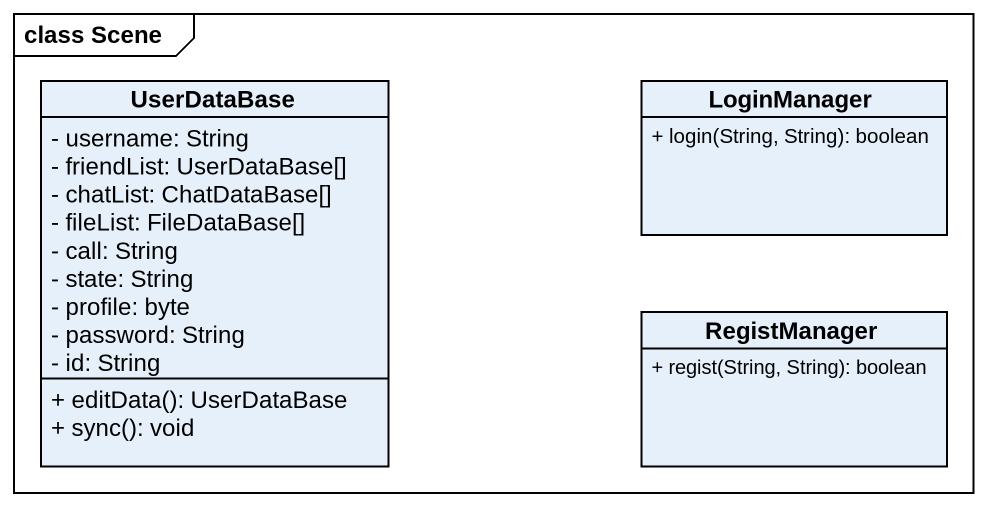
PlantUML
@startuml
mainframe class Scene
hide circle
hide empty members
skinparam classAttributeIconSize 0
class UserDataBase {
  - username: String
  - friendList: UserDataBase[]
  - chatList: ChatDataBase[]
  - fileList: FileDataBase[]
  - call: String
  - state: String
  - profile: byte
  - password: String
  - id: String
  + editData(): UserDataBase
  + sync(): void
}
class LoginManager {
  + login(String, String): boolean
}
class RegistManager {
  + regist(String, String): boolean
}
@enduml
